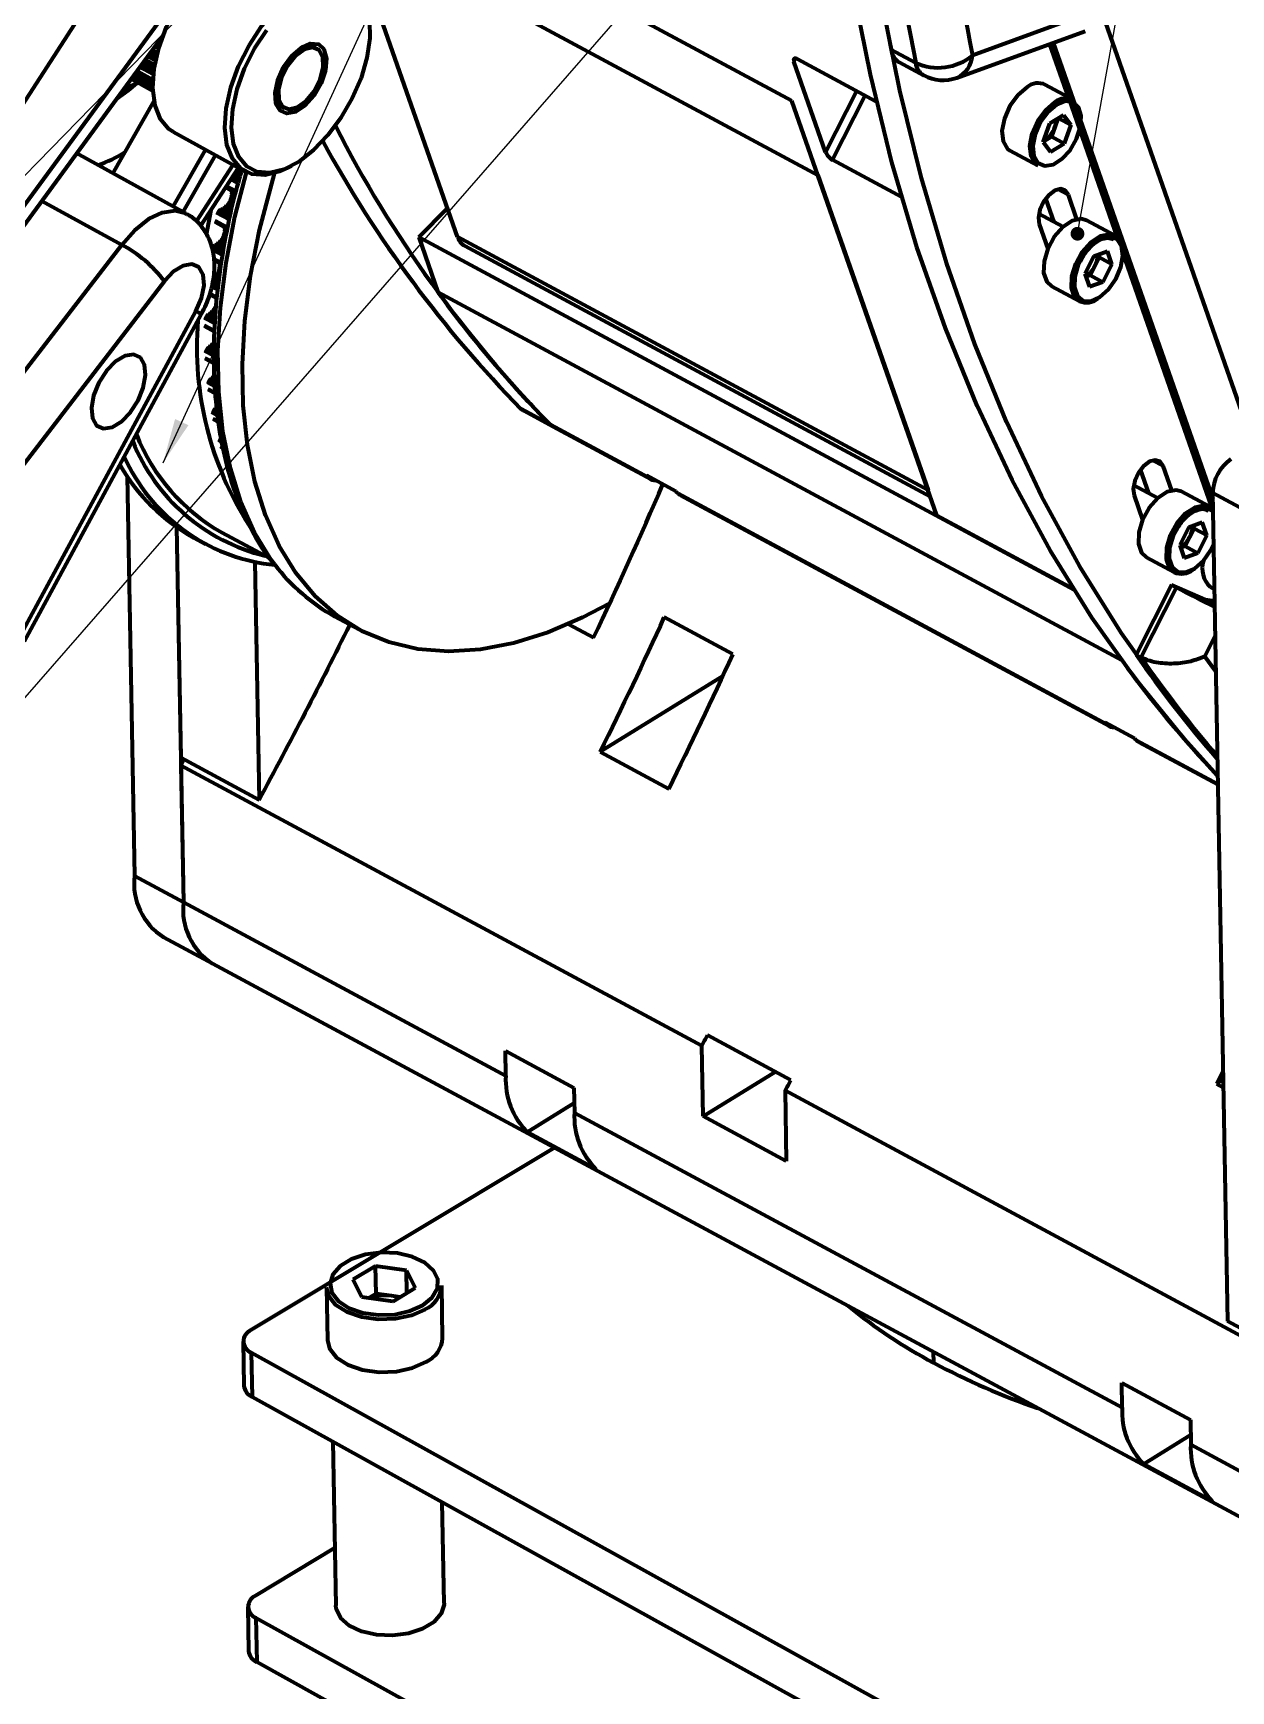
# Model space of a CAD drawing. Header units: millimetres. Extents: x -419 to 9215, y 1224 to 3301.
# Drawn here: x 268.4 to 356.9, y 2615.3 to 2737.7 of the extents above; entities that cross this region are included whole.
import ezdxf

# ---------------------------------------------------------------- set-up
doc = ezdxf.new("R2010")
doc.units = ezdxf.units.MM
doc.layers.add('Net 0.35', color=20, linetype='Continuous', lineweight=35)
doc.layers.add('Net 0.7', color=7, linetype='Continuous', lineweight=70)
doc.styles.get("Standard").update_dxf_attribs({"font": 'arial.ttf'})
doc.dimstyles.new('SLDDIMSTYLE0', dxfattribs={"dimtxt": 0.18, "dimasz": 3.302, "dimexe": 0, "dimexo": 0.0625, "dimgap": 0, "dimtad": 0, "dimtih": 1, "dimtoh": 1, "dimdec": 0, "dimrnd": 1e-09, "dimzin": 0, "dimdsep": 46, "dimtxsty": 'Standard', "dimsah": 1, "dimcen": 0.09, "dimadec": 0, "dimazin": 0, "dimtfac": 3.302, "dimtdec": 0, "dimtofl": 0, "dimtmove": 0, "dimatfit": 3, "dimfxl": 1, "dimfrac": 2, "dimtolj": 1, "dimtzin": 0, "dimarcsym": 0})
doc.dimstyles.new('SLDDIMSTYLE1', dxfattribs={"dimtxt": 0.18, "dimasz": 1.016, "dimexe": 0, "dimexo": 0.0625, "dimgap": 0, "dimtad": 0, "dimtih": 1, "dimtoh": 1, "dimdec": 0, "dimrnd": 1e-09, "dimzin": 0, "dimdsep": 46, "dimtxsty": 'Standard', "dimblk1": 'DOT', "dimblk2": 'DOT', "dimsah": 1, "dimcen": 0.09, "dimadec": 0, "dimazin": 0, "dimtfac": 1.016, "dimtdec": 0, "dimtofl": 0, "dimtmove": 0, "dimatfit": 3, "dimldrblk": 'DOT', "dimfxl": 1, "dimfrac": 2, "dimtolj": 1, "dimtzin": 0, "dimarcsym": 0})

# ---------------------------------------------------------------- blocks, each defined once
blk = doc.blocks.new('_Dot')
at = {"color": 0, "linetype": 'ByBlock', "lineweight": -2}
blk.add_line((-0.5, 0), (-1, 0), dxfattribs=at)
at = {"color": 0, "linetype": 'ByBlock', "const_width": 0.5}
blk.add_lwpolyline([(-0.25, 0, 1), (0.25, 0, 1)], format="xyb", close=True, dxfattribs=at)

msp = doc.modelspace()

# ---------------------------------------------------------------- linework, layer by layer
at = {"layer": 'Net 0.7', "color": 7, "linetype": 'Continuous', "lineweight": 70}
for p, q in [((265.58, 2729.28), (282.86, 2755.95)), ((324.45, 2732.73), (296.51, 2747.77)), ((299.76, 2722.69), (292.93, 2742.23)), ((279.27, 2740.73), (246.75, 2696.37)), ((346.84, 2739.37), (337.79, 2736.09)), ((278.03, 2737.62), (250, 2699.38)), ((336.64, 2734.43), (346.12, 2737.87)), ((277.16, 2736.43), (277.58, 2736.2)), ((289.38, 2736.58), (289.12, 2736.72)), ((333.59, 2735.53), (331.78, 2736.51)), ((343.49, 2736.92), (344.86, 2733)), ((276.37, 2735.35), (277.32, 2734.82)), ((326.95, 2728.94), (324.61, 2735.65)), ((324.84, 2735.83), (330.63, 2732.71)), ((332.39, 2735.59), (334.2, 2734.61)), ((275.64, 2734.36), (277.27, 2733.46)), ((275.84, 2734.63), (277.26, 2733.85)), ((345.23, 2732.8), (343.17, 2733.91)), ((274.3, 2727.38), (277.35, 2732.73)), ((286.72, 2732.34), (286.98, 2732.2)), ((335.16, 2702.12), (324.45, 2732.73)), ((344.9, 2732.91), (348.49, 2722.65)), ((344.53, 2731.68), (343.51, 2731.05)), ((344.1, 2731.42), (343.87, 2730.78)), ((344.14, 2731.45), (345.06, 2730.95)), ((344.53, 2731.68), (345.06, 2730.95)), ((278.76, 2730.44), (284.07, 2727.52)), ((343.02, 2729.69), (343.51, 2731.05)), ((343.12, 2729.79), (343.63, 2730.1)), ((343.87, 2730.78), (343.63, 2730.1)), ((343.63, 2730.1), (344.57, 2729.59)), ((345.06, 2730.95), (344.57, 2729.59)), ((279.69, 2724.42), (271.61, 2728.86)), ((278.76, 2724.93), (281.15, 2729.12)), ((279.49, 2724.54), (281.88, 2728.73)), ((340.56, 2729.07), (342.63, 2727.96)), ((343.02, 2729.69), (343.55, 2728.96)), ((343.03, 2729.73), (343.12, 2729.79)), ((343.04, 2729.74), (343.12, 2729.79)), ((343.55, 2728.96), (344.57, 2729.59)), ((283.17, 2728.02), (280.45, 2723.83)), ((280.8, 2723.51), (283.57, 2727.79)), ((283.72, 2727.29), (283.37, 2727.48)), ((283.77, 2727.45), (283.46, 2727.62)), ((283.82, 2727.63), (283.56, 2727.77)), ((287.22, 2727.78), (287.51, 2727.93)), ((332.57, 2725.61), (327.45, 2728.37)), ((283.36, 2725.94), (282.63, 2726.34)), ((283.36, 2725.96), (282.64, 2726.35)), ((283.37, 2726), (282.66, 2726.38)), ((283.38, 2726.06), (282.69, 2726.43)), ((283.54, 2726.65), (283.01, 2726.93)), ((283.56, 2726.72), (283.05, 2726.99)), ((283.58, 2726.79), (283.09, 2727.05)), ((283.6, 2726.85), (283.13, 2727.11)), ((283.61, 2726.9), (283.16, 2727.15)), ((283.64, 2727.01), (283.21, 2727.24)), ((283.68, 2727.14), (283.29, 2727.35)), ((326.37, 2727.24), (334.51, 2703.99)), ((283.1, 2724.84), (282.67, 2725.08)), ((283.14, 2725.03), (282.77, 2725.23)), ((283.19, 2725.2), (282.86, 2725.38)), ((283.23, 2725.38), (282.92, 2725.54)), ((283.35, 2725.92), (282.97, 2726.13)), ((283.26, 2725.54), (282.97, 2725.7)), ((283.33, 2725.82), (282.99, 2726)), ((283.3, 2725.69), (282.99, 2725.85)), ((343.82, 2723.78), (343.21, 2725.52)), ((345.51, 2723.98), (344.88, 2725.79)), ((281.54, 2724.66), (281.2, 2722.83)), ((282.77, 2723.39), (281.85, 2723.88)), ((282.75, 2723.33), (281.85, 2723.82)), ((282.74, 2723.3), (281.86, 2723.77)), ((282.74, 2723.29), (281.9, 2723.75)), ((282.9, 2723.97), (281.96, 2724.47)), ((282.92, 2724.04), (281.99, 2724.54)), ((282.93, 2724.11), (282.02, 2724.6)), ((282.95, 2724.18), (282.07, 2724.65)), ((282.96, 2724.23), (282.13, 2724.68)), ((282.99, 2724.36), (282.26, 2724.75)), ((283.02, 2724.5), (282.4, 2724.84)), ((283.06, 2724.66), (282.53, 2724.95)), ((299.02, 2724.81), (296.89, 2722.67)), ((344.49, 2723.42), (342.7, 2724.38)), ((348.3, 2722.79), (346.23, 2723.9)), ((282.59, 2722.47), (282.3, 2722.63)), ((282.63, 2722.66), (282.37, 2722.79)), ((282.66, 2722.83), (282.43, 2722.95)), ((282.73, 2723.26), (282.47, 2723.4)), ((282.68, 2722.99), (282.47, 2723.11)), ((282.71, 2723.14), (282.48, 2723.26)), ((345.33, 2696.59), (296.89, 2722.67)), ((296.89, 2722.67), (298.31, 2718.6)), ((334.51, 2703.99), (299.76, 2722.69)), ((342.72, 2723.62), (343.36, 2721.81)), ((258.66, 2700.94), (274.95, 2722.11)), ((282.43, 2721.48), (281.59, 2721.93)), ((282.44, 2721.55), (281.61, 2722)), ((282.41, 2721.41), (281.62, 2721.83)), ((282.45, 2721.61), (281.66, 2722.04)), ((282.4, 2721.33), (281.66, 2721.73)), ((282.47, 2721.75), (281.8, 2722.12)), ((282.5, 2721.91), (281.93, 2722.22)), ((282.53, 2722.09), (282.07, 2722.34)), ((282.56, 2722.28), (282.2, 2722.48)), ((300.3, 2722.02), (334.67, 2703.51)), ((346.77, 2721.26), (347.77, 2721.63)), ((347.16, 2721.18), (347.09, 2721.38)), ((348.1, 2720.67), (347.77, 2721.63)), ((348.79, 2722.17), (348.89, 2721.5)), ((348.89, 2721.49), (355.43, 2702.8)), ((282.31, 2720.77), (281.75, 2721.07)), ((282.3, 2720.71), (281.76, 2721)), ((282.29, 2720.68), (281.76, 2720.97)), ((282.29, 2720.68), (281.76, 2720.96)), ((282.17, 2719.98), (281.97, 2720.09)), ((282.21, 2720.17), (282.04, 2720.25)), ((282.23, 2720.34), (282.09, 2720.41)), ((282.28, 2720.63), (282.12, 2720.71)), ((282.26, 2720.49), (282.12, 2720.57)), ((346.77, 2721.26), (346.1, 2719.95)), ((346.83, 2720.52), (346.49, 2719.86)), ((347.16, 2721.18), (346.83, 2720.52)), ((347.16, 2721.18), (348.1, 2720.67)), ((348.1, 2720.67), (347.43, 2719.35)), ((278.11, 2719.41), (261.87, 2698.31)), ((282.05, 2718.77), (281.62, 2718.99)), ((282.05, 2718.84), (281.63, 2719.07)), ((282.06, 2718.92), (281.64, 2719.14)), ((282.07, 2718.99), (281.65, 2719.22)), ((282.08, 2719.06), (281.66, 2719.28)), ((282.09, 2719.21), (281.68, 2719.44)), ((282.11, 2719.39), (281.7, 2719.61)), ((282.13, 2719.58), (281.75, 2719.78)), ((282.15, 2719.79), (281.88, 2719.93)), ((343.63, 2719.06), (345.69, 2717.95)), ((346.1, 2719.95), (346.43, 2718.99)), ((346.49, 2719.86), (346.17, 2719.74)), ((347.43, 2719.35), (346.43, 2718.99)), ((346.49, 2719.86), (347.43, 2719.35)), ((281.98, 2718.14), (281.43, 2718.43)), ((281.98, 2718.16), (281.44, 2718.45)), ((281.99, 2718.21), (281.46, 2718.5)), ((281.92, 2717.56), (281.8, 2717.62)), ((281.94, 2717.74), (281.87, 2717.78)), ((281.96, 2717.92), (281.91, 2717.94)), ((281.97, 2718.07), (281.92, 2718.1)), ((348.84, 2691.4), (298.31, 2718.6)), ((267.39, 2693.08), (280.44, 2717.2)), ((267.78, 2692.84), (280.85, 2717)), ((281.83, 2716.29), (281.07, 2716.69)), ((281.83, 2716.36), (281.08, 2716.76)), ((281.83, 2716.44), (281.11, 2716.83)), ((281.84, 2716.52), (281.15, 2716.88)), ((281.84, 2716.59), (281.2, 2716.93)), ((281.84, 2716.76), (281.34, 2717.04)), ((281.86, 2716.95), (281.47, 2717.16)), ((281.88, 2717.15), (281.6, 2717.3)), ((281.9, 2717.36), (281.72, 2717.46)), ((281.81, 2715.75), (281.06, 2716.15)), ((281.81, 2715.7), (281.07, 2716.1)), ((281.81, 2715.68), (281.1, 2716.06)), ((281.75, 2713.91), (281.09, 2714.26)), ((281.75, 2713.98), (281.1, 2714.33)), ((281.75, 2714.05), (281.13, 2714.39)), ((281.76, 2714.13), (281.16, 2714.45)), ((281.76, 2714.21), (281.22, 2714.5)), ((281.76, 2714.39), (281.35, 2714.62)), ((281.77, 2714.59), (281.48, 2714.75)), ((281.78, 2714.81), (281.6, 2714.9)), ((281.79, 2715.03), (281.72, 2715.07)), ((281.76, 2713.4), (281.12, 2713.74)), ((281.76, 2713.35), (281.14, 2713.69)), ((281.76, 2713.34), (281.16, 2713.66)), ((281.83, 2711.7), (281.28, 2712)), ((281.84, 2711.63), (281.28, 2711.93)), ((281.83, 2711.78), (281.3, 2712.06)), ((281.83, 2711.86), (281.34, 2712.12)), ((281.82, 2711.95), (281.39, 2712.18)), ((281.81, 2712.14), (281.52, 2712.3)), ((281.8, 2712.36), (281.64, 2712.45)), ((281.86, 2711.16), (281.34, 2711.44)), ((281.86, 2711.12), (281.36, 2711.39)), ((281.86, 2711.11), (281.39, 2711.36)), ((282.03, 2709.56), (281.62, 2709.78)), ((282.04, 2709.49), (281.62, 2709.72)), ((282.02, 2709.64), (281.64, 2709.85)), ((282.01, 2709.73), (281.67, 2709.91)), ((282.1, 2709.05), (281.71, 2709.25)), ((282, 2709.82), (281.72, 2709.97)), ((282.1, 2709.01), (281.74, 2709.21)), ((282.1, 2709.01), (281.77, 2709.19)), ((281.97, 2710.03), (281.84, 2710.11)), ((306.64, 2708.81), (304.46, 2709.98)), ((304.62, 2709.86), (306.79, 2708.69)), ((282.3, 2707.76), (282.16, 2707.83)), ((282.28, 2707.86), (282.2, 2707.9)), ((313.87, 2704.91), (306.64, 2708.81)), ((306.79, 2708.69), (314.03, 2704.79)), ((282.34, 2707.58), (282.11, 2707.7)), ((282.35, 2707.52), (282.12, 2707.64)), ((282.32, 2707.67), (282.13, 2707.77)), ((282.44, 2707.1), (282.25, 2707.21)), ((282.45, 2707.07), (282.27, 2707.17)), ((350.82, 2703.76), (350.21, 2705.5)), ((352.51, 2703.96), (351.88, 2705.77)), ((275.36, 2705.01), (275.89, 2675.51)), ((313.71, 2705.08), (315.88, 2703.91)), ((351.49, 2703.4), (349.7, 2704.36)), ((347.75, 2686.67), (316.05, 2703.74)), ((316.2, 2703.62), (347.91, 2686.55)), ((349.73, 2703.6), (350.36, 2701.8)), ((355.3, 2702.77), (353.24, 2703.88)), ((361.32, 2700.66), (355.53, 2703.78)), ((355.53, 2703.78), (356.62, 2642.62)), ((345.28, 2696.67), (335.16, 2702.12)), ((355.43, 2702.8), (355.55, 2702.74)), ((279.01, 2701.25), (279.51, 2673.56)), ((279.01, 2701.25), (279.31, 2684.24)), ((282.35, 2700.85), (285.84, 2698.98)), ((353.77, 2701.24), (353.1, 2699.93)), ((353.83, 2700.5), (353.5, 2699.84)), ((353.77, 2701.24), (354.77, 2701.61)), ((354.17, 2701.16), (353.83, 2700.5)), ((354.17, 2701.16), (354.09, 2701.36)), ((354.17, 2701.16), (355.11, 2700.65)), ((355.11, 2700.65), (354.44, 2699.33)), ((355.11, 2700.65), (354.77, 2701.61)), ((280.28, 2700.47), (281.15, 2700)), ((353.1, 2699.93), (353.44, 2698.97)), ((353.5, 2699.84), (353.17, 2699.72)), ((354.44, 2699.33), (353.44, 2698.97)), ((353.5, 2699.84), (354.44, 2699.33)), ((284.79, 2698.69), (285.11, 2681.12)), ((350.63, 2699.04), (352.69, 2697.93)), ((352.5, 2697), (349.88, 2691.83)), ((352.86, 2696.81), (350.24, 2691.63)), ((352.86, 2696.81), (352.5, 2697)), ((352.5, 2697), (354.98, 2695.9)), ((355.37, 2696.82), (355.66, 2696.67)), ((354.98, 2695.9), (355.67, 2695.8)), ((290.69, 2694.66), (292.5, 2693.69)), ((320.1, 2691.87), (315.03, 2694.6)), ((307.96, 2694.09), (309.81, 2693.1)), ((349.88, 2691.83), (350.24, 2691.63)), ((319.35, 2690.25), (310.29, 2684.65)), ((347.58, 2686.84), (349.76, 2685.67)), ((310.29, 2684.65), (315.36, 2681.93)), ((350.08, 2685.38), (355.91, 2682.24)), ((279.31, 2684.24), (285.11, 2681.12)), ((279.32, 2683.66), (279.56, 2684.11)), ((317.8, 2662.95), (279.32, 2683.66)), ((279.32, 2683.66), (279.51, 2673.56)), ((275.89, 2675.51), (279.51, 2673.56)), ((279.51, 2673.56), (303.32, 2660.74)), ((278.04, 2670.97), (281.66, 2669.02)), ((281.66, 2669.02), (364.76, 2624.28)), ((303.29, 2662.58), (308.35, 2659.85)), ((303.32, 2660.74), (303.29, 2662.58)), ((317.89, 2657.75), (317.8, 2662.95)), ((324.37, 2660.42), (318.22, 2663.73)), ((317.89, 2657.75), (323.22, 2661.04)), ((356.29, 2661.09), (355.83, 2660.14)), ((356.3, 2660.44), (355.83, 2660.14)), ((355.83, 2660.14), (356.31, 2659.88)), ((308.35, 2659.85), (308.39, 2658.01)), ((362.42, 2638.92), (323.95, 2659.64)), ((323.95, 2659.64), (324.04, 2654.44)), ((308.38, 2658.71), (304.93, 2656.57)), ((308.39, 2658.01), (348.85, 2636.23)), ((324.04, 2654.44), (317.89, 2657.75)), ((309.99, 2653.85), (304.93, 2656.57)), ((306.92, 2655.42), (284.49, 2641.94)), ((293.7, 2646.68), (292.05, 2645.69)), ((295.98, 2646.37), (293.7, 2646.68)), ((293.74, 2644.64), (293.7, 2646.68)), ((292.68, 2644.39), (292.05, 2645.69)), ((295.98, 2646.37), (296.62, 2645.07)), ((296.01, 2644.7), (295.98, 2646.37)), ((290.09, 2645.1), (290.16, 2641.22)), ((294.97, 2644.08), (292.68, 2644.39)), ((293.74, 2644.64), (293.2, 2644.32)), ((294.88, 2644.49), (293.74, 2644.64)), ((295.51, 2644.4), (294.88, 2644.49)), ((294.97, 2644.08), (296.62, 2645.07)), ((298.66, 2641.37), (298.59, 2645.25)), ((362.41, 2639.5), (356.62, 2642.62)), ((283.92, 2641.11), (283.98, 2637.84)), ((284.52, 2640.3), (353.09, 2602.33)), ((284.52, 2640.3), (284.58, 2637.04)), ((348.82, 2638.07), (353.89, 2635.34)), ((348.85, 2636.23), (348.82, 2638.07)), ((284.58, 2637.04), (353.15, 2599.06)), ((353.89, 2635.34), (353.92, 2633.5)), ((290.54, 2633.74), (290.76, 2621.63)), ((353.91, 2634.19), (350.46, 2632.06)), ((353.92, 2633.5), (362.61, 2628.82)), ((355.52, 2629.33), (350.46, 2632.06)), ((298.76, 2621.78), (298.62, 2629.26)), ((290.68, 2625.86), (284.84, 2622.34)), ((284.27, 2621.52), (284.33, 2618.25)), ((284.87, 2620.71), (353.44, 2582.74)), ((284.87, 2620.71), (284.93, 2617.45)), ((284.93, 2617.45), (353.5, 2579.47))]:
    msp.add_line(p, q, dxfattribs=at)
at = {"layer": 'Net 0.7', "color": 8, "linetype": 'Continuous', "lineweight": 70}
for p, q in [((294.37, 2744.47), (326.37, 2727.24)), ((358.56, 2707.3), (347.62, 2738.58)), ((277.83, 2737.35), (277.92, 2737.3)), ((277.47, 2735.69), (276.86, 2736.02)), ((277.02, 2736.24), (277.52, 2735.96)), ((277.22, 2736.51), (277.61, 2736.29)), ((277.69, 2736.59), (277.4, 2736.75)), ((277.56, 2736.98), (277.77, 2736.86)), ((277.83, 2737.06), (277.68, 2737.14)), ((343.75, 2737.01), (345.23, 2732.81)), ((276.08, 2734.95), (277.27, 2734.29)), ((277.31, 2734.67), (276.28, 2735.23)), ((276.39, 2735.38), (277.33, 2734.87)), ((277.36, 2735.11), (276.53, 2735.56)), ((276.69, 2735.79), (277.41, 2735.4)), ((324.61, 2735.65), (324.72, 2735.87)), ((275.64, 2734.36), (277.27, 2733.46)), ((277.27, 2733.48), (275.65, 2734.37)), ((275.77, 2734.54), (277.26, 2733.72)), ((275.85, 2734.64), (277.26, 2733.87)), ((277.26, 2734.01), (275.92, 2734.74)), ((329.24, 2733.45), (326.95, 2728.94)), ((327.45, 2728.37), (329.86, 2733.12)), ((345.23, 2732.81), (355.54, 2703.34)), ((344.88, 2725.79), (344.11, 2726.2)), ((269.04, 2725.35), (274.95, 2722.11)), ((275.13, 2706.42), (275.54, 2705.66)), ((351.88, 2705.77), (351.12, 2706.18)), ((355.68, 2695.53), (354.98, 2695.9)), ((354.95, 2691.7), (355.72, 2693.22)), ((355.91, 2682.28), (349.92, 2685.5)), ((334.93, 2639.55), (334.91, 2640.35))]:
    msp.add_line(p, q, dxfattribs=at)
at = {"layer": 'Net 0.7', "color": 7, "linetype": 'Continuous', "lineweight": 70, "flags": 128}
for points in [[(355.9, 2682.9), (353.43, 2685.63), (349.91, 2689.96), (346.62, 2694.59), (343.56, 2699.51), (340.73, 2704.72), (338.14, 2710.2), (335.79, 2715.94), (333.69, 2721.94), (331.84, 2728.19), (330.25, 2734.67), (328.91, 2741.38), (327.83, 2748.3), (327.01, 2755.42), (326.46, 2762.73), (326.16, 2770.21)], [(355.88, 2684.14), (355.6, 2684.46), (352.09, 2688.79), (348.79, 2693.42), (345.73, 2698.34), (342.9, 2703.55), (340.31, 2709.03), (337.97, 2714.77), (335.87, 2720.77), (334.02, 2727.02), (332.42, 2733.5), (331.08, 2740.21), (330, 2747.13), (329.18, 2754.25), (328.63, 2761.56), (328.33, 2769.05)], [(284.36, 2736.83), (285.3, 2738.27), (286.36, 2739.53), (287.5, 2740.56), (288.65, 2741.3), (289.77, 2741.73), (290.81, 2741.83), (291.71, 2741.58), (292.43, 2741), (292.94, 2740.12), (293.22, 2738.98), (293.24, 2738.75)], [(278.76, 2730.44), (278.43, 2730.65), (277.81, 2731.39), (277.42, 2732.4), (277.26, 2733.66), (277.36, 2735.09), (277.7, 2736.63), (278.27, 2738.2), (279.04, 2739.75)], [(293.25, 2738.64), (293.27, 2737.35), (293.06, 2735.92), (292.63, 2734.42), (291.98, 2732.92), (291.15, 2731.49), (290.19, 2730.19), (289.13, 2729.09), (288.03, 2728.24), (286.94, 2727.67), (285.9, 2727.42), (284.97, 2727.49), (284.19, 2727.89), (283.6, 2728.59), (283.22, 2729.56), (283.07, 2730.76), (283.16, 2732.13), (283.49, 2733.6), (284.03, 2735.11), (284.77, 2736.59)], [(284.77, 2736.59), (285.67, 2737.96)], [(287.22, 2727.78), (286.62, 2727.51), (285.54, 2727.24), (284.56, 2727.32), (283.75, 2727.74), (283.13, 2728.47), (282.73, 2729.49), (282.58, 2730.74), (282.67, 2732.17), (283.01, 2733.71), (283.58, 2735.29), (284.36, 2736.83)], [(286.91, 2735.21), (287.51, 2736.05), (288.2, 2736.66), (288.89, 2736.97), (289.48, 2736.92), (289.89, 2736.54), (290.08, 2735.87), (290.01, 2734.99), (289.69, 2734.04), (289.17, 2733.13), (288.51, 2732.39), (287.81, 2731.93), (287.16, 2731.79), (286.65, 2732.01), (286.34, 2732.54), (286.29, 2733.33), (286.48, 2734.26), (286.91, 2735.21)], [(289.16, 2733.46), (289.61, 2734.33), (289.83, 2735.21), (289.8, 2735.96), (289.53, 2736.47), (289.05, 2736.67), (288.44, 2736.52), (287.79, 2736.05), (287.2, 2735.32), (286.75, 2734.45), (286.53, 2733.57), (286.56, 2732.82), (286.83, 2732.31), (287.31, 2732.11), (287.92, 2732.26), (288.57, 2732.73), (289.16, 2733.46)], [(288.28, 2736.71), (288.65, 2736.81), (289.12, 2736.72)], [(274.56, 2732.88), (275.46, 2733.53), (276.06, 2734.03)], [(276.15, 2734.08), (275.34, 2733.7), (275.09, 2733.61)], [(341.83, 2733.74), (341.14, 2733.16), (340.56, 2732.36), (340.15, 2731.44), (339.97, 2730.53), (340.05, 2729.75), (340.38, 2729.2), (340.56, 2729.07)], [(342.63, 2727.96), (342.44, 2728.09), (342.12, 2728.64), (342.04, 2729.42), (342.21, 2730.33), (342.62, 2731.25), (343.21, 2732.05), (343.89, 2732.63)], [(344, 2732.45), (343.35, 2731.9), (342.8, 2731.15), (342.42, 2730.28), (342.25, 2729.42), (342.32, 2728.68), (342.63, 2728.16), (343.13, 2727.94), (343.75, 2728.03), (344.4, 2728.44), (345.01, 2729.1), (345.49, 2729.93), (345.77, 2730.81), (345.82, 2731.62), (345.63, 2732.26), (345.22, 2732.64), (344.65, 2732.7), (344, 2732.45)], [(310.98, 2695.62), (309, 2694.57), (306.43, 2693.47), (303.9, 2692.68), (301.45, 2692.21), (299.08, 2692.07), (296.82, 2692.25), (294.69, 2692.75), (292.7, 2693.58), (290.89, 2694.71), (289.25, 2696.15), (287.81, 2697.88), (286.58, 2699.88), (285.57, 2702.13), (284.79, 2704.63), (284.24, 2707.33), (283.93, 2710.23), (283.87, 2713.3), (284.05, 2716.5), (284.47, 2719.81), (285.13, 2723.2), (286.03, 2726.64), (286.25, 2727.38)], [(344.88, 2725.79), (344.65, 2726.12), (344.3, 2726.23), (343.87, 2726.11), (343.43, 2725.77), (343.04, 2725.28), (342.78, 2724.69), (342.66, 2724.11), (342.72, 2723.62)], [(346.23, 2723.9), (345.84, 2724.01), (345.17, 2723.87), (344.48, 2723.41), (343.84, 2722.69), (343.35, 2721.81), (343.08, 2720.88), (343.05, 2720.03), (343.28, 2719.38), (343.63, 2719.06)], [(348.8, 2722.02), (348.47, 2722.51), (347.96, 2722.7), (347.33, 2722.57), (346.67, 2722.14), (346.07, 2721.46), (345.61, 2720.62), (345.35, 2719.74), (345.33, 2718.94), (345.54, 2718.32), (345.97, 2717.97), (346.55, 2717.94), (347.2, 2718.23), (347.84, 2718.79), (348.38, 2719.57), (348.75, 2720.44), (348.89, 2721.29), (348.8, 2722.02)], [(348.3, 2722.79), (348.44, 2722.69), (348.79, 2722.17)], [(280.44, 2717.2), (280.85, 2718.17), (281.04, 2719.1), (280.97, 2719.89), (280.66, 2720.44), (280.14, 2720.67), (279.49, 2720.56), (278.79, 2720.12), (278.11, 2719.41)], [(282.19, 2720.73), (282.17, 2720.56), (282.13, 2720.15)], [(276.34, 2713.77), (275.84, 2714), (275.2, 2713.9), (274.5, 2713.49), (273.84, 2712.8), (273.27, 2711.93), (272.88, 2710.98), (272.72, 2710.07), (272.79, 2709.3), (273.1, 2708.77), (273.6, 2708.54), (274.24, 2708.64), (274.93, 2709.05), (275.6, 2709.74), (276.16, 2710.6), (276.55, 2711.55), (276.72, 2712.47), (276.64, 2713.24), (276.34, 2713.77)], [(304.46, 2709.98), (304.61, 2709.87), (304.62, 2709.86)], [(306.64, 2708.81), (306.78, 2708.7), (306.79, 2708.69)], [(306.79, 2708.69), (306.78, 2708.7), (306.64, 2708.81)], [(351.88, 2705.77), (351.65, 2706.1), (351.3, 2706.21), (350.87, 2706.09), (350.43, 2705.75), (350.05, 2705.26), (349.78, 2704.67), (349.67, 2704.09), (349.73, 2703.6)], [(316.05, 2703.74), (316.19, 2703.63), (316.2, 2703.62)], [(353.24, 2703.88), (352.84, 2703.99), (352.18, 2703.85), (351.48, 2703.39), (350.85, 2702.67), (350.36, 2701.79), (350.08, 2700.86), (350.06, 2700.01), (350.29, 2699.36), (350.63, 2699.04)], [(355.55, 2702.41), (355.47, 2702.49), (354.96, 2702.68), (354.33, 2702.55), (353.68, 2702.12), (353.08, 2701.44), (352.61, 2700.6), (352.35, 2699.72), (352.33, 2698.92), (352.55, 2698.3), (352.97, 2697.95), (353.55, 2697.92), (354.21, 2698.21), (354.85, 2698.77), (355.39, 2699.55), (355.6, 2699.98)], [(355.3, 2702.77), (355.44, 2702.67), (355.55, 2702.57)], [(349.92, 2685.5), (350.07, 2685.39), (350.08, 2685.38)], [(297.37, 2643.49), (296.36, 2643.04), (295.17, 2642.78), (293.9, 2642.73), (292.68, 2642.9), (291.6, 2643.27), (290.76, 2643.81), (290.24, 2644.47), (290.09, 2645.1)], [(290.49, 2644.69), (290.97, 2644.09), (291.76, 2643.58), (292.77, 2643.23), (293.93, 2643.08), (295.12, 2643.12), (296.24, 2643.37), (297.19, 2643.8)], [(290.16, 2641.22), (290.31, 2640.59), (290.83, 2639.93), (291.67, 2639.39), (292.75, 2639.02), (293.97, 2638.85), (295.24, 2638.9), (296.43, 2639.16), (297.44, 2639.62)], [(298.76, 2621.78), (298.76, 2621.7), (298.55, 2621.02), (298.01, 2620.4), (297.18, 2619.9), (296.13, 2619.55), (294.96, 2619.4), (293.78, 2619.45), (292.68, 2619.71), (291.76, 2620.14), (291.11, 2620.71), (290.79, 2621.37), (290.76, 2621.63)]]:
    msp.add_lwpolyline(points, dxfattribs=at)
at = {"layer": 'Net 0.7', "color": 8, "linetype": 'Continuous', "lineweight": 70, "flags": 128}
for points in [[(286.26, 2698.5), (286, 2698.85), (284.77, 2700.85), (283.76, 2703.11), (282.98, 2705.6), (282.43, 2708.31), (282.12, 2711.21), (282.06, 2714.27), (282.24, 2717.47), (282.66, 2720.78), (283.32, 2724.17), (284.17, 2727.47)], [(274.95, 2722.11), (275.92, 2723.19), (276.95, 2724.01), (277.97, 2724.5), (278.91, 2724.64), (279.69, 2724.43)], [(345.69, 2717.95), (345.34, 2718.27), (345.12, 2718.92), (345.14, 2719.77), (345.42, 2720.7), (345.9, 2721.58), (346.54, 2722.3), (347.24, 2722.76), (347.9, 2722.9), (348.3, 2722.79)], [(352.69, 2697.93), (352.35, 2698.25), (352.12, 2698.9), (352.15, 2699.75), (352.42, 2700.68), (352.91, 2701.56), (353.54, 2702.28), (354.24, 2702.74), (354.9, 2702.88), (355.3, 2702.77)], [(355.77, 2690.59), (355.7, 2690.68), (354.95, 2691.7)], [(297.19, 2643.8), (297.89, 2644.36), (298.27, 2645.02), (298.3, 2645.71), (297.98, 2646.37), (297.34, 2646.94), (296.43, 2647.37), (295.33, 2647.63), (294.14, 2647.68), (292.97, 2647.53), (291.93, 2647.19), (291.09, 2646.69), (290.55, 2646.07), (290.34, 2645.39), (290.48, 2644.71), (290.49, 2644.69)]]:
    msp.add_lwpolyline(points, dxfattribs=at)
at = {"layer": 'Net 0.7', "color": 7, "linetype": 'Continuous', "lineweight": 70}
for centre, radius, start, end in [((513.19, 2772.2), 184.88, 180.9788, 191.132), ((515, 2771.23), 184.88, 180.9788, 191.132), ((516.3, 2771.24), 181.94, 181.1478, 191.141), ((333.02, 2736.66), 1.25, 186.9482, 239.3344), ((335.25, 2739.17), 3.99, 245.4928, 309.4876), ((335.62, 2737.26), 3, 241.7029, 289.9337), ((342.64, 2732.77), 1.27, 65.1119, 129.8478), ((287.22, 2733.14), 0.947, 184.9532, 237.9591), ((344.7, 2731.65), 1.27, 65.1119, 129.8478), ((342.27, 2731.38), 1.71, 339.4039, 358.698), ((371.23, 2772.09), 90.43, 207.1098, 224.4136), ((342, 2731.42), 1.98, 304.4261, 341.1703), ((270.66, 2735.76), 8.17, 287.9849, 303.8758), ((368.45, 2772.75), 89.64, 208.6657, 224.4506), ((300.86, 2723.02), 1.15, 196.5736, 240.3395), ((270.28, 2713.44), 9.85, 37.3338, 61.6929), ((345.22, 2721.38), 1.83, 331.9036, 359.4705), ((345.13, 2721.34), 1.88, 303.299, 334.3099), ((366.66, 2768.22), 84.46, 215.9791, 224.7082), ((346.22, 2719.13), 1.3, 245.7129, 310.4136), ((304.93, 2714.57), 24.43, 175.5075, 212.6954), ((289.38, 2713.34), 14.33, 201.434, 240.64), ((287.19, 2712.93), 14.25, 209.7572, 240.9791), ((287.6, 2712.07), 13.67, 207.9914, 264.4553), ((358.64, 2703.7), 3.11, 124.4477, 178.5173), ((-44.84, 2860.11), 392.01, 334.7825, 336.5992), ((370.74, 2761.36), 80.13, 224.6189, 224.7897), ((314.36, 2705.4), 0.691, 225.4021, 272.5211), ((372.91, 2760.19), 80.13, 224.6189, 224.7897), ((352.13, 2701.32), 1.88, 303.299, 334.3099), ((352.22, 2701.36), 1.83, 331.9036, 359.4705), ((297.28, 2706.73), 13.75, 216.7478, 241.3762), ((353.23, 2699.11), 1.3, 245.7129, 310.4133), ((356.61, 2698.2), 1.85, 161.9577, 228.0767), ((388.09, 2762.56), 74.6, 241.8171, 244.2487), ((-43.9, 2859.41), 394.96, 333.7391, 335.3364), ((-63.75, 2869.99), 396.7, 331.5696, 333.6739), ((-38.84, 2856.68), 394.96, 333.7391, 335.3364), ((417.86, 2741.56), 85.32, 216.0089, 223.4353), ((421.41, 2741.49), 87.08, 214.7695, 221.1937), ((404.62, 2743.12), 80.13, 224.6189, 224.7897), ((348.24, 2687.16), 0.691, 225.4021, 272.5211), ((406.79, 2741.95), 80.13, 224.6189, 224.7897), ((280.61, 2674.97), 4.75, 173.4797, 237.3304), ((284.23, 2673.02), 4.75, 173.4797, 237.3304), ((-31.99, 2852.88), 398.03, 331.498, 331.6259), ((308.75, 2660.44), 5.44, 176.8328, 225.2852), ((-25.83, 2849.57), 398.03, 331.498, 331.6259), ((313.82, 2657.71), 5.44, 176.8328, 225.2852), ((294.41, 2641.23), 3.29, 81.7336, 110.6203), ((294.5, 2641.57), 2.94, 71.3276, 82.5054), ((296.51, 2645.39), 2.08, 294.5325, 356.2), ((352.86, 2673.39), 38.3, 230.7062, 242.0796), ((284.82, 2641.13), 0.873, 111.8083, 250.2257), ((296.58, 2641.51), 2.08, 294.5325, 356.2), ((359.92, 2686.48), 53.18, 241.9716, 251.0304), ((284.98, 2637.96), 1.01, 186.7152, 246.6399), ((354.28, 2635.93), 5.44, 176.8328, 225.2852), ((359.35, 2633.2), 5.44, 176.8328, 225.2852), ((285.17, 2621.53), 0.873, 111.8083, 250.2257), ((285.33, 2618.37), 1.01, 186.7152, 246.6399)]:
    msp.add_arc(centre, radius, start, end, dxfattribs=at)
at = {"layer": 'Net 0.7', "color": 8, "linetype": 'Continuous', "lineweight": 70}
for centre, radius, start, end in [((335.87, 2736.2), 1.92, 293.6414, 356.6993), ((334.85, 2735.7), 1.27, 187.4939, 238.7887), ((282.73, 2721.28), 4.68, 240.7258, 246.294), ((288.9, 2712.89), 14.16, 201.9095, 256.1973), ((421.89, 2741.38), 87.23, 214.7727, 220.8195)]:
    msp.add_arc(centre, radius, start, end, dxfattribs=at)
at = {"layer": 'Net 0.7', "color": 7, "linetype": 'Continuous', "lineweight": 70}
for centre, start_param, end_param in [((324.97, 2735.45), 5.470826, 7.041623), ((327.32, 2728.74), 0.758437, 2.329234)]:
    msp.add_ellipse(centre, major_axis=(-0.352, 0.398), ratio=0.387659, start_param=start_param, end_param=end_param, dxfattribs=at)
for points, knots in [([(283.82, 2727.63), (283.7, 2727.21), (283.25, 2725.7), (282.68, 2723.12), (282.13, 2719.92), (281.81, 2716.8), (281.71, 2713.78), (281.83, 2710.88), (282.17, 2708.12), (282.74, 2705.54), (283.53, 2703.14), (284.54, 2700.98), (285.39, 2699.5), (285.96, 2698.82), (286.06, 2698.71)], [0, 0, 0, 0, 0.036018, 0.130384, 0.224807, 0.319294, 0.413851, 0.508476, 0.603153, 0.697835, 0.792435, 0.886832, 0.980871, 1, 1, 1, 1]), ([(280.85, 2717), (280.97, 2717.23), (281.3, 2717.88), (281.67, 2719.03), (281.85, 2720.34), (281.76, 2721.55), (281.42, 2722.62), (280.85, 2723.51), (280.24, 2724.13), (279.79, 2724.34), (279.66, 2724.39)], [0, 0, 0, 0, 0.088102, 0.247677, 0.415884, 0.560397, 0.693708, 0.821792, 0.948129, 1, 1, 1, 1]), ([(345.79, 2720.9), (345.89, 2721.09), (346.12, 2721.54), (346.64, 2722.11), (347.24, 2722.52), (347.81, 2722.66), (348.07, 2722.55), (348.21, 2722.49)], [0, 0, 0, 0, 0.153435, 0.366672, 0.578545, 0.78871, 1, 1, 1, 1]), ([(352.79, 2700.88), (352.89, 2701.07), (353.12, 2701.52), (353.65, 2702.09), (354.25, 2702.5), (354.81, 2702.65), (355.08, 2702.53), (355.21, 2702.47)], [0, 0, 0, 0, 0.153435, 0.366672, 0.578545, 0.78871, 1, 1, 1, 1]), ([(354.95, 2691.7), (354.62, 2691.57), (353.96, 2691.3), (352.89, 2691.16), (352.01, 2691.17), (351.36, 2691.25), (350.74, 2691.4), (350.4, 2691.56), (350.24, 2691.63)], [0, 0, 0, 0, 0.251288, 0.501699, 0.632168, 0.751667, 0.878113, 1, 1, 1, 1])]:
    msp.add_open_spline(points, degree=3, knots=knots, dxfattribs=at)

# ---------------------------------------------------------------- leaders
at = {"layer": 'Net 0.35'}
for points, dimstyle in [([(278.01, 2706.01), (334.64, 2829.25)], 'SLDDIMSTYLE0'), ([(345.55, 2722.92), (364.76, 2829.25)], 'SLDDIMSTYLE1'), ([(336.13, 2771.67), (202.18, 2730.35)], 'SLDDIMSTYLE1'), ([(299.17, 2759.41), (202.18, 2659.92)], 'SLDDIMSTYLE0'), ([(325.07, 2754.32), (204.51, 2616.18)], 'SLDDIMSTYLE1')]:
    msp.add_leader(points, dimstyle=dimstyle, dxfattribs=at)

doc.saveas('drawing.dxf')
